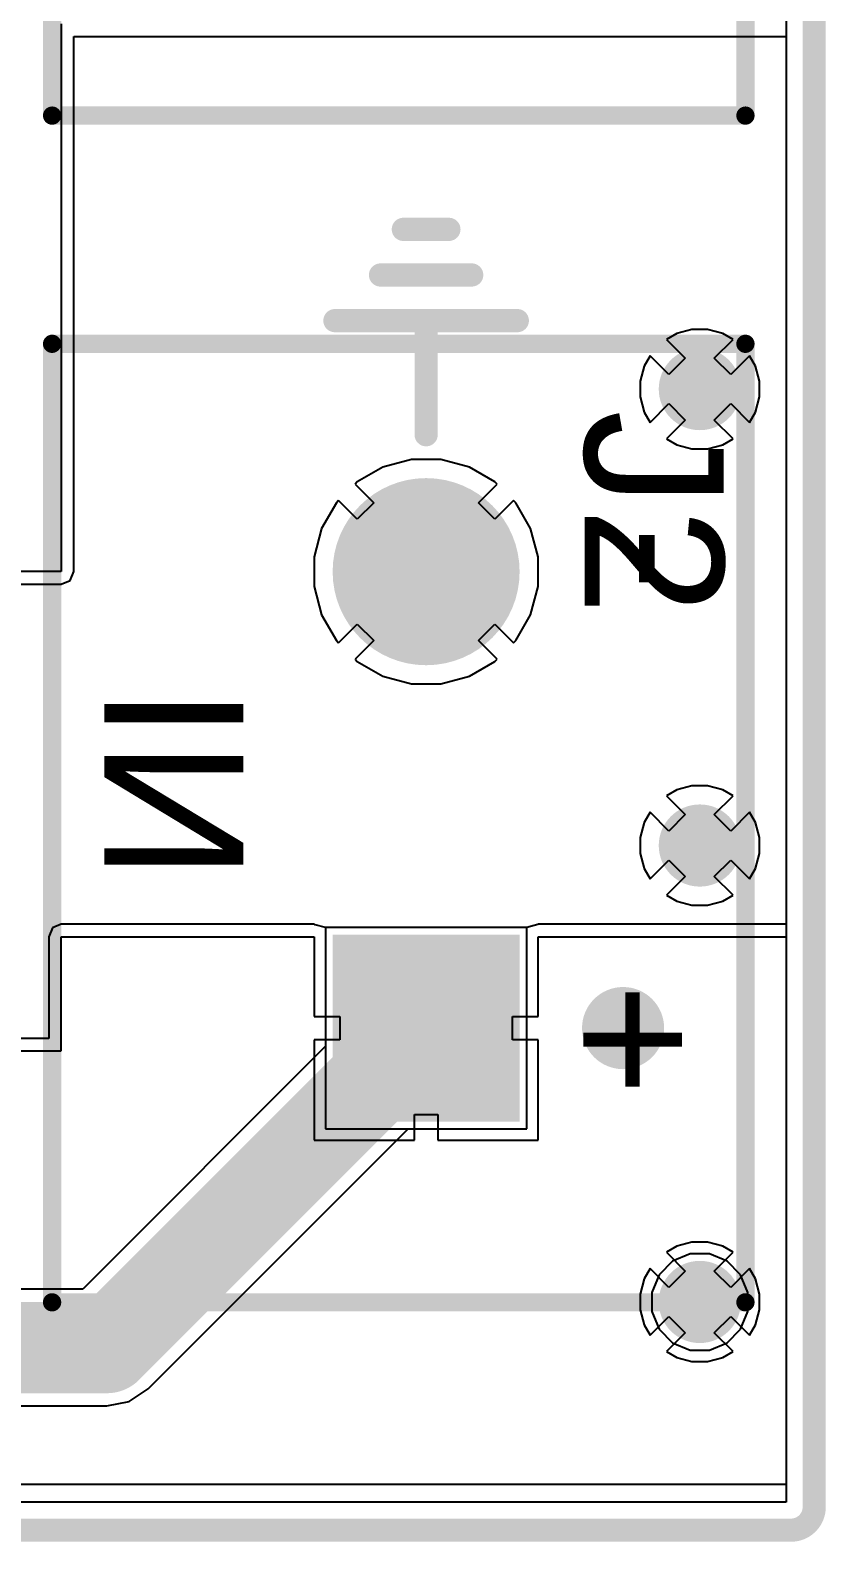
# Model space of a CAD drawing. Header units: inches. Extents: x 3 to 4.98, y 3.05 to 4.16.
# Drawn here: x 4.632 to 4.976, y 3.046 to 3.698 of the extents above; entities that cross this region are included whole.
import ezdxf

# ---------------------------------------------------------------- set-up
doc = ezdxf.new("R2010")
doc.units = ezdxf.units.IN
doc.header["$MEASUREMENT"] = 0
for name, color, linetype in [('Bottom Layer', 5, 'Continuous'), ('Bottom Overlay', 54, 'Continuous'), ('Bottom Solder', 6, 'Continuous'), ('Layer 1', 16, 'Continuous'), ('Layer 2', 76, 'Continuous'), ('Mechanical 1', 6, 'Continuous'), ('Multi-Layer', 9, 'Continuous'), ('Pad Holes', 156, 'Continuous'), ('Top Layer', 1, 'Continuous'), ('Top Overlay', 2, 'Continuous'), ('Top Solder', 216, 'Continuous'), ('Via Holes', 16, 'Continuous')]:
    doc.layers.add(name, color=color, linetype=linetype)
doc.styles.add('Arial', font='', dxfattribs={"height": 0.2})
doc.styles.get('Arial').set_extended_font_data('Arial')

# ---------------------------------------------------------------- blocks, each defined once
blk = doc.blocks.new('TB00250002BE_11')
at = {"layer": 'Bottom Layer'}
blk.add_hatch(color=5, dxfattribs=at).paths.add_polyline_path([(-0.03839, 0.03839), (0.03839, 0.03839), (0.03839, -0.03839), (-0.03839, -0.03839)])
h = blk.add_hatch(color=5, dxfattribs=at)
edge = h.paths.add_edge_path()
edge.add_arc((0.19685, 0), 0.03839, 0, 360)
at = {"layer": 'Bottom Solder'}
blk.add_hatch(color=6, dxfattribs=at).paths.add_polyline_path([(-0.04035, 0.04035), (0.04035, 0.04035), (0.04035, -0.04035), (-0.04035, -0.04035)])
h = blk.add_hatch(color=6, dxfattribs=at)
edge = h.paths.add_edge_path()
edge.add_arc((0.19685, 0), 0.04035, 0, 360)
at = {"layer": 'Layer 1'}
blk.add_hatch(color=16, dxfattribs=at).paths.add_polyline_path([(-0.03839, 0.03839), (0.03839, 0.03839), (0.03839, -0.03839), (-0.03839, -0.03839)])
h = blk.add_hatch(color=16, dxfattribs=at)
edge = h.paths.add_edge_path()
edge.add_arc((0.19685, 0), 0.03839, 0, 360)
at = {"layer": 'Layer 2'}
blk.add_hatch(color=76, dxfattribs=at).paths.add_polyline_path([(-0.03839, 0.03839), (0.03839, 0.03839), (0.03839, -0.03839), (-0.03839, -0.03839)])
h = blk.add_hatch(color=76, dxfattribs=at)
edge = h.paths.add_edge_path()
edge.add_arc((0.19685, 0), 0.03839, 0, 360)
at = {"layer": 'Multi-Layer'}
blk.add_hatch(color=9, dxfattribs=at).paths.add_polyline_path([(-0.03839, 0.03839), (0.03839, 0.03839), (0.03839, -0.03839), (-0.03839, -0.03839)])
h = blk.add_hatch(color=9, dxfattribs=at)
edge = h.paths.add_edge_path()
edge.add_arc((0.19685, 0), 0.03839, 0, 360)
at = {"layer": 'Pad Holes'}
h = blk.add_hatch(color=7, dxfattribs=at)
edge = h.paths.add_edge_path()
edge.add_arc((0, 0), 0.02559, 0, 360)
h = blk.add_hatch(color=7, dxfattribs=at)
edge = h.paths.add_edge_path()
edge.add_arc((0.19685, 0), 0.02559, 0, 360)
at = {"layer": 'Top Layer'}
blk.add_hatch(color=1, dxfattribs=at).paths.add_polyline_path([(-0.03839, 0.03839), (0.03839, 0.03839), (0.03839, -0.03839), (-0.03839, -0.03839)])
h = blk.add_hatch(color=1, dxfattribs=at)
edge = h.paths.add_edge_path()
edge.add_arc((0.19685, 0), 0.03839, 0, 360)
at = {"layer": 'Top Solder'}
blk.add_hatch(color=216, dxfattribs=at).paths.add_polyline_path([(-0.04035, 0.04035), (0.04035, 0.04035), (0.04035, -0.04035), (-0.04035, -0.04035)])
h = blk.add_hatch(color=216, dxfattribs=at)
edge = h.paths.add_edge_path()
edge.add_arc((0.19685, 0), 0.04035, 0, 360)
at = {"layer": 'Mechanical 1'}
for points in [[(-0.11827, 0.16142, 0.00787, 0.00787, 0), (-0.11827, -0.1378, 0.00787, 0.00787, 0)], [(-0.11827, 0.16142, 0.00787, 0.00787, 0), (0.29512, 0.16142, 0.00787, 0.00787, 0)], [(0.29512, 0.16142, 0.00787, 0.00787, 0), (0.29512, -0.1378, 0.00787, 0.00787, 0)], [(-0.11827, -0.1378, 0.00787, 0.00787, 0), (0.29512, -0.1378, 0.00787, 0.00787, 0)]]:
    blk.add_lwpolyline(points, format="xyseb", dxfattribs=at)
for points in [[(-0.12024, 0.16142, 0.00394, 0.00394, 1), (-0.1163, 0.16142, 0.00394, 0.00394, 1)], [(-0.12024, 0.16142, 0.00394, 0.00394, 1), (-0.1163, 0.16142, 0.00394, 0.00394, 1)], [(0.29315, 0.16142, 0.00394, 0.00394, 1), (0.29709, 0.16142, 0.00394, 0.00394, 1)], [(0.29315, 0.16142, 0.00394, 0.00394, 1), (0.29709, 0.16142, 0.00394, 0.00394, 1)], [(-0.12024, -0.1378, 0.00394, 0.00394, 1), (-0.1163, -0.1378, 0.00394, 0.00394, 1)], [(-0.12024, -0.1378, 0.00394, 0.00394, 1), (-0.1163, -0.1378, 0.00394, 0.00394, 1)], [(0.29315, -0.1378, 0.00394, 0.00394, 1), (0.29709, -0.1378, 0.00394, 0.00394, 1)], [(0.29315, -0.1378, 0.00394, 0.00394, 1), (0.29709, -0.1378, 0.00394, 0.00394, 1)]]:
    blk.add_lwpolyline(points, format="xyseb", close=True, dxfattribs=at)
at = {"layer": 'Top Overlay'}
for points in [[(-0.11827, 0.16142, 0.00394, 0.00394, 0), (-0.11827, -0.1378, 0.00394, 0.00394, 0)], [(-0.11827, 0.16142, 0.00394, 0.00394, 0), (0.29512, 0.16142, 0.00394, 0.00394, 0)], [(0.29512, 0.16142, 0.00394, 0.00394, 0), (0.29512, -0.1378, 0.00394, 0.00394, 0)], [(-0.11827, -0.1378, 0.00394, 0.00394, 0), (0.29512, -0.1378, 0.00394, 0.00394, 0)]]:
    blk.add_lwpolyline(points, format="xyseb", dxfattribs=at)
for points in [[(-0.11925, 0.16142, 0.00197, 0.00197, 1), (-0.11728, 0.16142, 0.00197, 0.00197, 1)], [(-0.11925, 0.16142, 0.00197, 0.00197, 1), (-0.11728, 0.16142, 0.00197, 0.00197, 1)], [(0.29413, 0.16142, 0.00197, 0.00197, 1), (0.2961, 0.16142, 0.00197, 0.00197, 1)], [(0.29413, 0.16142, 0.00197, 0.00197, 1), (0.2961, 0.16142, 0.00197, 0.00197, 1)], [(0.00787, -0.085, 0.01969, 0.01969, 1), (-0.00787, -0.085, 0.01969, 0.01969, 1)], [(-0.0128, -0.085, 0.00984, 0.00984, 1), (-0.00295, -0.085, 0.00984, 0.00984, 1)], [(0.00295, -0.085, 0.00984, 0.00984, 1), (0.0128, -0.085, 0.00984, 0.00984, 1)], [(-0.11925, -0.1378, 0.00197, 0.00197, 1), (-0.11728, -0.1378, 0.00197, 0.00197, 1)], [(-0.11925, -0.1378, 0.00197, 0.00197, 1), (-0.11728, -0.1378, 0.00197, 0.00197, 1)], [(0.29413, -0.1378, 0.00197, 0.00197, 1), (0.2961, -0.1378, 0.00197, 0.00197, 1)], [(0.29413, -0.1378, 0.00197, 0.00197, 1), (0.2961, -0.1378, 0.00197, 0.00197, 1)]]:
    blk.add_lwpolyline(points, format="xyseb", close=True, dxfattribs=at)
blk = doc.blocks.new('TB00250002BE_12')
at = {"layer": 'Bottom Layer'}
blk.add_hatch(color=5, dxfattribs=at).paths.add_polyline_path([(-0.03839, 0.03839), (0.03839, 0.03839), (0.03839, -0.03839), (-0.03839, -0.03839)])
h = blk.add_hatch(color=5, dxfattribs=at)
edge = h.paths.add_edge_path()
edge.add_arc((0.19685, 0), 0.03839, 0, 360)
at = {"layer": 'Bottom Solder'}
blk.add_hatch(color=6, dxfattribs=at).paths.add_polyline_path([(-0.04035, 0.04035), (0.04035, 0.04035), (0.04035, -0.04035), (-0.04035, -0.04035)])
h = blk.add_hatch(color=6, dxfattribs=at)
edge = h.paths.add_edge_path()
edge.add_arc((0.19685, 0), 0.04035, 0, 360)
at = {"layer": 'Layer 1'}
blk.add_hatch(color=16, dxfattribs=at).paths.add_polyline_path([(-0.03839, 0.03839), (0.03839, 0.03839), (0.03839, -0.03839), (-0.03839, -0.03839)])
h = blk.add_hatch(color=16, dxfattribs=at)
edge = h.paths.add_edge_path()
edge.add_arc((0.19685, 0), 0.03839, 0, 360)
at = {"layer": 'Layer 2'}
blk.add_hatch(color=76, dxfattribs=at).paths.add_polyline_path([(-0.03839, 0.03839), (0.03839, 0.03839), (0.03839, -0.03839), (-0.03839, -0.03839)])
h = blk.add_hatch(color=76, dxfattribs=at)
edge = h.paths.add_edge_path()
edge.add_arc((0.19685, 0), 0.03839, 0, 360)
at = {"layer": 'Multi-Layer'}
blk.add_hatch(color=9, dxfattribs=at).paths.add_polyline_path([(-0.03839, 0.03839), (0.03839, 0.03839), (0.03839, -0.03839), (-0.03839, -0.03839)])
h = blk.add_hatch(color=9, dxfattribs=at)
edge = h.paths.add_edge_path()
edge.add_arc((0.19685, 0), 0.03839, 0, 360)
at = {"layer": 'Pad Holes'}
h = blk.add_hatch(color=7, dxfattribs=at)
edge = h.paths.add_edge_path()
edge.add_arc((0, 0), 0.02559, 0, 360)
h = blk.add_hatch(color=7, dxfattribs=at)
edge = h.paths.add_edge_path()
edge.add_arc((0.19685, 0), 0.02559, 0, 360)
at = {"layer": 'Top Layer'}
blk.add_hatch(color=1, dxfattribs=at).paths.add_polyline_path([(-0.03839, 0.03839), (0.03839, 0.03839), (0.03839, -0.03839), (-0.03839, -0.03839)])
h = blk.add_hatch(color=1, dxfattribs=at)
edge = h.paths.add_edge_path()
edge.add_arc((0.19685, 0), 0.03839, 0, 360)
at = {"layer": 'Top Solder'}
blk.add_hatch(color=216, dxfattribs=at).paths.add_polyline_path([(-0.04035, 0.04035), (0.04035, 0.04035), (0.04035, -0.04035), (-0.04035, -0.04035)])
h = blk.add_hatch(color=216, dxfattribs=at)
edge = h.paths.add_edge_path()
edge.add_arc((0.19685, 0), 0.04035, 0, 360)
at = {"layer": 'Mechanical 1'}
for points in [[(-0.11827, 0.16142, 0.00787, 0.00787, 0), (-0.11827, -0.1378, 0.00787, 0.00787, 0)], [(-0.11827, 0.16142, 0.00787, 0.00787, 0), (0.29512, 0.16142, 0.00787, 0.00787, 0)], [(0.29512, 0.16142, 0.00787, 0.00787, 0), (0.29512, -0.1378, 0.00787, 0.00787, 0)], [(-0.11827, -0.1378, 0.00787, 0.00787, 0), (0.29512, -0.1378, 0.00787, 0.00787, 0)]]:
    blk.add_lwpolyline(points, format="xyseb", dxfattribs=at)
for points in [[(-0.12024, 0.16142, 0.00394, 0.00394, 1), (-0.1163, 0.16142, 0.00394, 0.00394, 1)], [(-0.12024, 0.16142, 0.00394, 0.00394, 1), (-0.1163, 0.16142, 0.00394, 0.00394, 1)], [(0.29315, 0.16142, 0.00394, 0.00394, 1), (0.29709, 0.16142, 0.00394, 0.00394, 1)], [(0.29315, 0.16142, 0.00394, 0.00394, 1), (0.29709, 0.16142, 0.00394, 0.00394, 1)], [(-0.12024, -0.1378, 0.00394, 0.00394, 1), (-0.1163, -0.1378, 0.00394, 0.00394, 1)], [(-0.12024, -0.1378, 0.00394, 0.00394, 1), (-0.1163, -0.1378, 0.00394, 0.00394, 1)], [(0.29315, -0.1378, 0.00394, 0.00394, 1), (0.29709, -0.1378, 0.00394, 0.00394, 1)], [(0.29315, -0.1378, 0.00394, 0.00394, 1), (0.29709, -0.1378, 0.00394, 0.00394, 1)]]:
    blk.add_lwpolyline(points, format="xyseb", close=True, dxfattribs=at)
at = {"layer": 'Top Overlay'}
for points in [[(-0.11827, 0.16142, 0.00394, 0.00394, 0), (-0.11827, -0.1378, 0.00394, 0.00394, 0)], [(-0.11827, 0.16142, 0.00394, 0.00394, 0), (0.29512, 0.16142, 0.00394, 0.00394, 0)], [(0.29512, 0.16142, 0.00394, 0.00394, 0), (0.29512, -0.1378, 0.00394, 0.00394, 0)], [(-0.11827, -0.1378, 0.00394, 0.00394, 0), (0.29512, -0.1378, 0.00394, 0.00394, 0)]]:
    blk.add_lwpolyline(points, format="xyseb", dxfattribs=at)
for points in [[(-0.11925, 0.16142, 0.00197, 0.00197, 1), (-0.11728, 0.16142, 0.00197, 0.00197, 1)], [(-0.11925, 0.16142, 0.00197, 0.00197, 1), (-0.11728, 0.16142, 0.00197, 0.00197, 1)], [(0.29413, 0.16142, 0.00197, 0.00197, 1), (0.2961, 0.16142, 0.00197, 0.00197, 1)], [(0.29413, 0.16142, 0.00197, 0.00197, 1), (0.2961, 0.16142, 0.00197, 0.00197, 1)], [(0.00787, -0.085, 0.01969, 0.01969, 1), (-0.00787, -0.085, 0.01969, 0.01969, 1)], [(-0.0128, -0.085, 0.00984, 0.00984, 1), (-0.00295, -0.085, 0.00984, 0.00984, 1)], [(0.00295, -0.085, 0.00984, 0.00984, 1), (0.0128, -0.085, 0.00984, 0.00984, 1)], [(-0.11925, -0.1378, 0.00197, 0.00197, 1), (-0.11728, -0.1378, 0.00197, 0.00197, 1)], [(-0.11925, -0.1378, 0.00197, 0.00197, 1), (-0.11728, -0.1378, 0.00197, 0.00197, 1)], [(0.29413, -0.1378, 0.00197, 0.00197, 1), (0.2961, -0.1378, 0.00197, 0.00197, 1)], [(0.29413, -0.1378, 0.00197, 0.00197, 1), (0.2961, -0.1378, 0.00197, 0.00197, 1)]]:
    blk.add_lwpolyline(points, format="xyseb", close=True, dxfattribs=at)

msp = doc.modelspace()

# ---------------------------------------------------------------- hatches: boundary and pattern name
at = {"layer": 'Bottom Layer'}
h = msp.add_hatch(color=5, dxfattribs=at)
edge = h.paths.add_edge_path()
edge.add_arc((4.92126, 3.54331), 0.01575, 0, 360)
h = msp.add_hatch(color=5, dxfattribs=at)
edge = h.paths.add_edge_path()
edge.add_arc((4.92126, 3.34646), 0.01575, 0, 360)
h = msp.add_hatch(color=5, dxfattribs=at)
edge = h.paths.add_edge_path()
edge.add_arc((4.92126, 3.14961), 0.01575, 0, 360)
at = {"layer": 'Bottom Solder'}
h = msp.add_hatch(color=6, dxfattribs=at)
edge = h.paths.add_edge_path()
edge.add_arc((4.92126, 3.54331), 0.01772, 0, 360)
h = msp.add_hatch(color=6, dxfattribs=at)
edge = h.paths.add_edge_path()
edge.add_arc((4.92126, 3.34646), 0.01772, 0, 360)
h = msp.add_hatch(color=6, dxfattribs=at)
edge = h.paths.add_edge_path()
edge.add_arc((4.92126, 3.14961), 0.01772, 0, 360)
at = {"layer": 'Layer 1'}
h = msp.add_hatch(color=16, dxfattribs=at)
edge = h.paths.add_edge_path()
edge.add_arc((4.92126, 3.54331), 0.01575, 0, 360)
h = msp.add_hatch(color=16, dxfattribs=at)
edge = h.paths.add_edge_path()
edge.add_arc((4.92126, 3.34646), 0.01575, 0, 360)
h = msp.add_hatch(color=16, dxfattribs=at)
edge = h.paths.add_edge_path()
edge.add_arc((4.92126, 3.14961), 0.01575, 0, 360)
at = {"layer": 'Layer 2'}
h = msp.add_hatch(color=76, dxfattribs=at)
edge = h.paths.add_edge_path()
edge.add_arc((4.92126, 3.54331), 0.01575, 0, 360)
h = msp.add_hatch(color=76, dxfattribs=at)
edge = h.paths.add_edge_path()
edge.add_arc((4.92126, 3.34646), 0.01575, 0, 360)
h = msp.add_hatch(color=76, dxfattribs=at)
edge = h.paths.add_edge_path()
edge.add_arc((4.92126, 3.14961), 0.01575, 0, 360)
at = {"layer": 'Top Layer'}
h = msp.add_hatch(color=1, dxfattribs=at)
edge = h.paths.add_edge_path()
edge.add_arc((4.92126, 3.54331), 0.01575, 0, 360)
h = msp.add_hatch(color=1, dxfattribs=at)
edge = h.paths.add_edge_path()
edge.add_arc((4.92126, 3.34646), 0.01575, 0, 360)
h = msp.add_hatch(color=1, dxfattribs=at)
edge = h.paths.add_edge_path()
edge.add_arc((4.92126, 3.14961), 0.01575, 0, 360)
at = {"layer": 'Top Solder'}
h = msp.add_hatch(color=216, dxfattribs=at)
edge = h.paths.add_edge_path()
edge.add_arc((4.92126, 3.54331), 0.01772, 0, 360)
h = msp.add_hatch(color=216, dxfattribs=at)
edge = h.paths.add_edge_path()
edge.add_arc((4.92126, 3.34646), 0.01772, 0, 360)
h = msp.add_hatch(color=216, dxfattribs=at)
edge = h.paths.add_edge_path()
edge.add_arc((4.92126, 3.14961), 0.01772, 0, 360)
at = {"layer": 'Via Holes'}
h = msp.add_hatch(color=7, dxfattribs=at)
edge = h.paths.add_edge_path()
edge.add_arc((4.92126, 3.54331), 0.00787, 0, 360)
h = msp.add_hatch(color=7, dxfattribs=at)
edge = h.paths.add_edge_path()
edge.add_arc((4.92126, 3.34646), 0.00787, 0, 360)
h = msp.add_hatch(color=7, dxfattribs=at)
edge = h.paths.add_edge_path()
edge.add_arc((4.92126, 3.14961), 0.00787, 0, 360)

# ---------------------------------------------------------------- linework, layer by layer
at = {"layer": 'Bottom Layer'}
for p, q in [((4.64567, 3.70079), (4.64567, 3.46457)), ((4.65108, 3.46457), (4.65108, 3.69538)), ((4.65108, 3.69538), (4.95859, 3.69538)), ((4.95859, 3.69538), (4.95859, 3.3125)), ((4.91132, 3.5673), (4.90689, 3.56474)), ((4.91787, 3.56906), (4.91132, 3.5673)), ((4.92465, 3.56906), (4.91787, 3.56906)), ((4.9312, 3.5673), (4.92465, 3.56906)), ((4.93563, 3.56474), (4.9312, 3.5673)), ((4.90689, 3.56474), (4.915, 3.55664)), ((4.92752, 3.55664), (4.93563, 3.56474)), ((4.89727, 3.55325), (4.89551, 3.5467)), ((4.89982, 3.55767), (4.89727, 3.55325)), ((4.90792, 3.54957), (4.89982, 3.55767)), ((4.915, 3.55664), (4.90792, 3.54957)), ((4.9346, 3.54957), (4.92752, 3.55664)), ((4.9427, 3.55767), (4.9346, 3.54957)), ((4.94525, 3.55325), (4.9427, 3.55767)), ((4.94701, 3.5467), (4.94525, 3.55325)), ((4.89551, 3.5467), (4.89551, 3.53992)), ((4.94701, 3.53992), (4.94701, 3.5467)), ((4.89551, 3.53992), (4.89727, 3.53337)), ((4.94525, 3.53337), (4.94701, 3.53992)), ((4.89727, 3.53337), (4.89982, 3.52894)), ((4.89982, 3.52894), (4.90792, 3.53704)), ((4.90792, 3.53704), (4.915, 3.52997)), ((4.92752, 3.52997), (4.9346, 3.53704)), ((4.9346, 3.53704), (4.9427, 3.52894)), ((4.9427, 3.52894), (4.94525, 3.53337)), ((4.915, 3.52997), (4.90689, 3.52187)), ((4.93563, 3.52187), (4.92752, 3.52997)), ((4.90689, 3.52187), (4.91132, 3.51931)), ((4.9312, 3.51931), (4.93563, 3.52187)), ((4.91132, 3.51931), (4.91787, 3.51756)), ((4.91787, 3.51756), (4.92465, 3.51756)), ((4.92465, 3.51756), (4.9312, 3.51931)), ((4.78447, 3.50966), (4.77344, 3.50329)), ((4.79678, 3.51295), (4.78447, 3.50966)), ((4.80952, 3.51295), (4.79678, 3.51295)), ((4.82183, 3.50966), (4.80952, 3.51295)), ((4.83286, 3.50329), (4.82183, 3.50966)), ((4.77344, 3.50329), (4.77247, 3.50232)), ((4.77247, 3.50232), (4.78053, 3.49425)), ((4.82577, 3.49425), (4.83383, 3.50232)), ((4.83383, 3.50232), (4.83286, 3.50329)), ((4.76443, 3.49428), (4.75806, 3.48324)), ((4.7654, 3.49525), (4.76443, 3.49428)), ((4.77346, 3.48718), (4.7654, 3.49525)), ((4.78053, 3.49425), (4.77346, 3.48718)), ((4.83284, 3.48718), (4.82577, 3.49425)), ((4.8409, 3.49525), (4.83284, 3.48718)), ((4.84187, 3.49428), (4.8409, 3.49525)), ((4.84824, 3.48324), (4.84187, 3.49428)), ((4.75806, 3.48324), (4.75476, 3.47094)), ((4.85154, 3.47094), (4.84824, 3.48324)), ((4.75476, 3.47094), (4.75476, 3.4582)), ((4.85154, 3.4582), (4.85154, 3.47094)), ((4.64567, 3.46457), (4.62602, 3.46457)), ((4.6495, 3.46074), (4.65108, 3.46457)), ((4.62602, 3.45915), (4.64567, 3.45915)), ((4.64567, 3.45915), (4.6495, 3.46074)), ((4.75476, 3.4582), (4.75806, 3.44589)), ((4.84824, 3.44589), (4.85154, 3.4582)), ((4.75806, 3.44589), (4.76443, 3.43486)), ((4.84187, 3.43486), (4.84824, 3.44589)), ((4.7654, 3.43389), (4.77346, 3.44195)), ((4.77346, 3.44195), (4.78053, 3.43488)), ((4.82577, 3.43488), (4.83284, 3.44195)), ((4.83284, 3.44195), (4.8409, 3.43389)), ((4.76443, 3.43486), (4.7654, 3.43389)), ((4.78053, 3.43488), (4.77247, 3.42682)), ((4.83383, 3.42682), (4.82577, 3.43488)), ((4.8409, 3.43389), (4.84187, 3.43486)), ((4.77247, 3.42682), (4.77344, 3.42585)), ((4.77344, 3.42585), (4.78447, 3.41948)), ((4.82183, 3.41948), (4.83286, 3.42585)), ((4.83286, 3.42585), (4.83383, 3.42682)), ((4.78447, 3.41948), (4.79678, 3.41618)), ((4.79678, 3.41618), (4.80952, 3.41618)), ((4.80952, 3.41618), (4.82183, 3.41948)), ((4.91132, 3.37045), (4.90689, 3.36789)), ((4.91787, 3.3722), (4.91132, 3.37045)), ((4.92465, 3.3722), (4.91787, 3.3722)), ((4.9312, 3.37045), (4.92465, 3.3722)), ((4.93563, 3.36789), (4.9312, 3.37045)), ((4.90689, 3.36789), (4.915, 3.35979)), ((4.92752, 3.35979), (4.93563, 3.36789)), ((4.89982, 3.36082), (4.89727, 3.3564)), ((4.90792, 3.35272), (4.89982, 3.36082)), ((4.915, 3.35979), (4.90792, 3.35272)), ((4.9346, 3.35272), (4.92752, 3.35979)), ((4.9427, 3.36082), (4.9346, 3.35272)), ((4.94525, 3.3564), (4.9427, 3.36082)), ((4.89727, 3.3564), (4.89551, 3.34985)), ((4.94701, 3.34985), (4.94525, 3.3564)), ((4.89551, 3.34985), (4.89551, 3.34307)), ((4.94701, 3.34307), (4.94701, 3.34985)), ((4.89551, 3.34307), (4.89727, 3.33652)), ((4.89982, 3.33209), (4.90792, 3.34019)), ((4.90792, 3.34019), (4.915, 3.33312)), ((4.92752, 3.33312), (4.9346, 3.34019)), ((4.9346, 3.34019), (4.9427, 3.33209)), ((4.94525, 3.33652), (4.94701, 3.34307)), ((4.89727, 3.33652), (4.89982, 3.33209)), ((4.915, 3.33312), (4.90689, 3.32502)), ((4.93563, 3.32502), (4.92752, 3.33312)), ((4.9427, 3.33209), (4.94525, 3.33652)), ((4.90689, 3.32502), (4.91132, 3.32246)), ((4.9312, 3.32246), (4.93563, 3.32502)), ((4.91132, 3.32246), (4.91787, 3.32071)), ((4.91787, 3.32071), (4.92465, 3.32071)), ((4.92465, 3.32071), (4.9312, 3.32246)), ((4.64567, 3.3125), (4.64184, 3.31091)), ((4.75476, 3.3125), (4.64567, 3.3125)), ((4.75526, 3.31229), (4.75476, 3.3125)), ((4.75976, 3.3111), (4.75526, 3.31229)), ((4.85131, 3.3124), (4.84654, 3.3111)), ((4.85154, 3.3125), (4.85131, 3.3124)), ((4.95859, 3.3125), (4.85154, 3.3125)), ((4.64184, 3.31091), (4.64026, 3.30709)), ((4.64026, 3.30709), (4.64026, 3.26329)), ((4.64567, 3.25787), (4.64567, 3.30709)), ((4.64567, 3.30709), (4.75476, 3.30709)), ((4.75476, 3.30709), (4.75476, 3.27272)), ((4.84654, 3.3111), (4.75976, 3.3111)), ((4.75976, 3.3111), (4.75976, 3.3111)), ((4.84654, 3.3111), (4.84654, 3.3111)), ((4.84654, 3.3111), (4.84654, 3.3111)), ((4.85154, 3.27272), (4.85154, 3.30709)), ((4.85154, 3.30709), (4.95859, 3.30709)), ((4.95859, 3.30709), (4.95859, 3.07087)), ((4.75476, 3.27272), (4.76584, 3.27272)), ((4.76584, 3.27272), (4.76584, 3.26272)), ((4.84046, 3.26272), (4.84046, 3.27272)), ((4.84046, 3.27272), (4.85154, 3.27272)), ((4.64026, 3.26329), (3.96439, 3.26329)), ((4.76584, 3.26272), (4.75476, 3.26272)), ((4.75476, 3.26272), (4.75476, 3.21933)), ((4.85154, 3.26272), (4.84046, 3.26272)), ((4.85154, 3.21933), (4.85154, 3.26272)), ((3.94504, 3.25787), (4.64567, 3.25787)), ((4.79815, 3.21933), (4.79815, 3.23041)), ((4.79815, 3.23041), (4.80815, 3.23041)), ((4.80815, 3.23041), (4.80815, 3.21933)), ((4.75476, 3.21933), (4.79815, 3.21933)), ((4.80815, 3.21933), (4.85154, 3.21933)), ((4.91713, 3.17035), (4.90951, 3.1672)), ((4.92539, 3.17035), (4.91713, 3.17035)), ((4.93301, 3.1672), (4.92539, 3.17035)), ((4.90951, 3.1672), (4.90367, 3.16136)), ((4.93885, 3.16136), (4.93301, 3.1672)), ((4.90367, 3.16136), (4.90051, 3.15373)), ((4.94201, 3.15373), (4.93885, 3.16136)), ((4.90051, 3.15373), (4.90051, 3.14548)), ((4.94201, 3.14548), (4.94201, 3.15373)), ((4.90051, 3.14548), (4.90367, 3.13785)), ((4.93885, 3.13785), (4.94201, 3.14548)), ((4.90367, 3.13785), (4.90951, 3.13202)), ((4.93301, 3.13202), (4.93885, 3.13785)), ((4.90951, 3.13202), (4.91713, 3.12886)), ((4.92539, 3.12886), (4.93301, 3.13202)), ((4.91713, 3.12886), (4.92539, 3.12886)), ((4.95859, 3.07087), (3.26772, 3.07087))]:
    msp.add_line(p, q, dxfattribs=at)
at = {"layer": 'Bottom Overlay'}
for points in [[(4.79331, 3.6122, 0.01, 0.01, 0), (4.81299, 3.6122, 0.01, 0.01, 0)], [(4.78346, 3.59252, 0.01, 0.01, 0), (4.82283, 3.59252, 0.01, 0.01, 0)], [(4.76378, 3.57283, 0.01, 0.01, 0), (4.84252, 3.57283, 0.01, 0.01, 0)], [(4.80315, 3.52362, 0.01, 0.01, 0), (4.80315, 3.57283, 0.01, 0.01, 0)]]:
    msp.add_lwpolyline(points, format="xyseb", dxfattribs=at)
for points in [[(4.79081, 3.6122, 0.005, 0.005, 1), (4.79581, 3.6122, 0.005, 0.005, 1)], [(4.81049, 3.6122, 0.005, 0.005, 1), (4.81549, 3.6122, 0.005, 0.005, 1)], [(4.78096, 3.59252, 0.005, 0.005, 1), (4.78596, 3.59252, 0.005, 0.005, 1)], [(4.82033, 3.59252, 0.005, 0.005, 1), (4.82533, 3.59252, 0.005, 0.005, 1)], [(4.76128, 3.57283, 0.005, 0.005, 1), (4.76628, 3.57283, 0.005, 0.005, 1)], [(4.80065, 3.57283, 0.005, 0.005, 1), (4.80565, 3.57283, 0.005, 0.005, 1)], [(4.84002, 3.57283, 0.005, 0.005, 1), (4.84502, 3.57283, 0.005, 0.005, 1)], [(4.80065, 3.52362, 0.005, 0.005, 1), (4.80565, 3.52362, 0.005, 0.005, 1)]]:
    msp.add_lwpolyline(points, format="xyseb", close=True, dxfattribs=at)
at = {"layer": 'Layer 1'}
for p, q in [((4.95859, 4.1415), (4.95859, 3.06322)), ((4.91132, 3.5673), (4.90689, 3.56474)), ((4.91787, 3.56906), (4.91132, 3.5673)), ((4.92465, 3.56906), (4.91787, 3.56906)), ((4.9312, 3.5673), (4.92465, 3.56906)), ((4.93563, 3.56474), (4.9312, 3.5673)), ((4.90689, 3.56474), (4.915, 3.55664)), ((4.92752, 3.55664), (4.93563, 3.56474)), ((4.89727, 3.55325), (4.89551, 3.5467)), ((4.89982, 3.55767), (4.89727, 3.55325)), ((4.90792, 3.54957), (4.89982, 3.55767)), ((4.915, 3.55664), (4.90792, 3.54957)), ((4.9346, 3.54957), (4.92752, 3.55664)), ((4.9427, 3.55767), (4.9346, 3.54957)), ((4.94525, 3.55325), (4.9427, 3.55767)), ((4.94701, 3.5467), (4.94525, 3.55325)), ((4.89551, 3.5467), (4.89551, 3.53992)), ((4.94701, 3.53992), (4.94701, 3.5467)), ((4.89551, 3.53992), (4.89727, 3.53337)), ((4.94525, 3.53337), (4.94701, 3.53992)), ((4.89727, 3.53337), (4.89982, 3.52894)), ((4.89982, 3.52894), (4.90792, 3.53704)), ((4.90792, 3.53704), (4.915, 3.52997)), ((4.92752, 3.52997), (4.9346, 3.53704)), ((4.9346, 3.53704), (4.9427, 3.52894)), ((4.9427, 3.52894), (4.94525, 3.53337)), ((4.915, 3.52997), (4.90689, 3.52187)), ((4.93563, 3.52187), (4.92752, 3.52997)), ((4.90689, 3.52187), (4.91132, 3.51931)), ((4.9312, 3.51931), (4.93563, 3.52187)), ((4.91132, 3.51931), (4.91787, 3.51756)), ((4.91787, 3.51756), (4.92465, 3.51756)), ((4.92465, 3.51756), (4.9312, 3.51931)), ((4.78447, 3.50966), (4.77344, 3.50329)), ((4.79678, 3.51295), (4.78447, 3.50966)), ((4.80952, 3.51295), (4.79678, 3.51295)), ((4.82183, 3.50966), (4.80952, 3.51295)), ((4.83286, 3.50329), (4.82183, 3.50966)), ((4.77344, 3.50329), (4.77247, 3.50232)), ((4.77247, 3.50232), (4.78053, 3.49425)), ((4.82577, 3.49425), (4.83383, 3.50232)), ((4.83383, 3.50232), (4.83286, 3.50329)), ((4.76443, 3.49428), (4.75806, 3.48324)), ((4.7654, 3.49525), (4.76443, 3.49428)), ((4.77346, 3.48718), (4.7654, 3.49525)), ((4.78053, 3.49425), (4.77346, 3.48718)), ((4.83284, 3.48718), (4.82577, 3.49425)), ((4.8409, 3.49525), (4.83284, 3.48718)), ((4.84187, 3.49428), (4.8409, 3.49525)), ((4.84824, 3.48324), (4.84187, 3.49428)), ((4.75806, 3.48324), (4.75476, 3.47094)), ((4.85154, 3.47094), (4.84824, 3.48324)), ((4.75476, 3.47094), (4.75476, 3.4582)), ((4.85154, 3.4582), (4.85154, 3.47094)), ((4.75476, 3.4582), (4.75806, 3.44589)), ((4.84824, 3.44589), (4.85154, 3.4582)), ((4.75806, 3.44589), (4.76443, 3.43486)), ((4.84187, 3.43486), (4.84824, 3.44589)), ((4.7654, 3.43389), (4.77346, 3.44195)), ((4.77346, 3.44195), (4.78053, 3.43488)), ((4.82577, 3.43488), (4.83284, 3.44195)), ((4.83284, 3.44195), (4.8409, 3.43389)), ((4.76443, 3.43486), (4.7654, 3.43389)), ((4.78053, 3.43488), (4.77247, 3.42682)), ((4.83383, 3.42682), (4.82577, 3.43488)), ((4.8409, 3.43389), (4.84187, 3.43486)), ((4.77247, 3.42682), (4.77344, 3.42585)), ((4.77344, 3.42585), (4.78447, 3.41948)), ((4.82183, 3.41948), (4.83286, 3.42585)), ((4.83286, 3.42585), (4.83383, 3.42682)), ((4.78447, 3.41948), (4.79678, 3.41618)), ((4.79678, 3.41618), (4.80952, 3.41618)), ((4.80952, 3.41618), (4.82183, 3.41948)), ((4.91132, 3.37045), (4.90689, 3.36789)), ((4.91787, 3.3722), (4.91132, 3.37045)), ((4.92465, 3.3722), (4.91787, 3.3722)), ((4.9312, 3.37045), (4.92465, 3.3722)), ((4.93563, 3.36789), (4.9312, 3.37045)), ((4.90689, 3.36789), (4.915, 3.35979)), ((4.92752, 3.35979), (4.93563, 3.36789)), ((4.89982, 3.36082), (4.89727, 3.3564)), ((4.90792, 3.35272), (4.89982, 3.36082)), ((4.915, 3.35979), (4.90792, 3.35272)), ((4.9346, 3.35272), (4.92752, 3.35979)), ((4.9427, 3.36082), (4.9346, 3.35272)), ((4.94525, 3.3564), (4.9427, 3.36082)), ((4.89727, 3.3564), (4.89551, 3.34985)), ((4.94701, 3.34985), (4.94525, 3.3564)), ((4.89551, 3.34985), (4.89551, 3.34307)), ((4.94701, 3.34307), (4.94701, 3.34985)), ((4.89551, 3.34307), (4.89727, 3.33652)), ((4.89982, 3.33209), (4.90792, 3.34019)), ((4.90792, 3.34019), (4.915, 3.33312)), ((4.92752, 3.33312), (4.9346, 3.34019)), ((4.9346, 3.34019), (4.9427, 3.33209)), ((4.94525, 3.33652), (4.94701, 3.34307)), ((4.89727, 3.33652), (4.89982, 3.33209)), ((4.915, 3.33312), (4.90689, 3.32502)), ((4.93563, 3.32502), (4.92752, 3.33312)), ((4.9427, 3.33209), (4.94525, 3.33652)), ((4.90689, 3.32502), (4.91132, 3.32246)), ((4.9312, 3.32246), (4.93563, 3.32502)), ((4.91132, 3.32246), (4.91787, 3.32071)), ((4.91787, 3.32071), (4.92465, 3.32071)), ((4.92465, 3.32071), (4.9312, 3.32246)), ((4.84654, 3.3111), (4.75976, 3.3111)), ((4.75976, 3.3111), (4.75976, 3.22433)), ((4.84654, 3.22433), (4.84654, 3.3111)), ((4.75976, 3.22433), (4.84654, 3.22433)), ((4.91787, 3.17535), (4.91132, 3.1736)), ((4.92465, 3.17535), (4.91787, 3.17535)), ((4.9312, 3.1736), (4.92465, 3.17535)), ((4.91132, 3.1736), (4.90689, 3.17104)), ((4.90689, 3.17104), (4.915, 3.16294)), ((4.92752, 3.16294), (4.93563, 3.17104)), ((4.93563, 3.17104), (4.9312, 3.1736)), ((4.89982, 3.16397), (4.89727, 3.15954)), ((4.90792, 3.15587), (4.89982, 3.16397)), ((4.915, 3.16294), (4.90792, 3.15587)), ((4.9346, 3.15587), (4.92752, 3.16294)), ((4.9427, 3.16397), (4.9346, 3.15587)), ((4.94525, 3.15954), (4.9427, 3.16397)), ((4.89727, 3.15954), (4.89551, 3.153)), ((4.94701, 3.153), (4.94525, 3.15954)), ((4.89551, 3.153), (4.89551, 3.14622)), ((4.94701, 3.14622), (4.94701, 3.153)), ((4.89551, 3.14622), (4.89727, 3.13967)), ((4.89982, 3.13524), (4.90792, 3.14334)), ((4.90792, 3.14334), (4.915, 3.13627)), ((4.92752, 3.13627), (4.9346, 3.14334)), ((4.9346, 3.14334), (4.9427, 3.13524)), ((4.94525, 3.13967), (4.94701, 3.14622)), ((4.89727, 3.13967), (4.89982, 3.13524)), ((4.915, 3.13627), (4.90689, 3.12817)), ((4.93563, 3.12817), (4.92752, 3.13627)), ((4.9427, 3.13524), (4.94525, 3.13967)), ((4.90689, 3.12817), (4.91132, 3.12561)), ((4.91132, 3.12561), (4.91787, 3.12386)), ((4.91787, 3.12386), (4.92465, 3.12386)), ((4.92465, 3.12386), (4.9312, 3.12561)), ((4.9312, 3.12561), (4.93563, 3.12817)), ((4.95859, 3.06322), (3.01417, 3.06322))]:
    msp.add_line(p, q, dxfattribs=at)
at = {"layer": 'Layer 2'}
for p, q in [((4.95859, 4.1415), (4.95859, 3.06322)), ((4.91132, 3.5673), (4.90689, 3.56474)), ((4.91787, 3.56906), (4.91132, 3.5673)), ((4.92465, 3.56906), (4.91787, 3.56906)), ((4.9312, 3.5673), (4.92465, 3.56906)), ((4.93563, 3.56474), (4.9312, 3.5673)), ((4.90689, 3.56474), (4.915, 3.55664)), ((4.92752, 3.55664), (4.93563, 3.56474)), ((4.89727, 3.55325), (4.89551, 3.5467)), ((4.89982, 3.55767), (4.89727, 3.55325)), ((4.90792, 3.54957), (4.89982, 3.55767)), ((4.915, 3.55664), (4.90792, 3.54957)), ((4.9346, 3.54957), (4.92752, 3.55664)), ((4.9427, 3.55767), (4.9346, 3.54957)), ((4.94525, 3.55325), (4.9427, 3.55767)), ((4.94701, 3.5467), (4.94525, 3.55325)), ((4.89551, 3.5467), (4.89551, 3.53992)), ((4.94701, 3.53992), (4.94701, 3.5467)), ((4.89551, 3.53992), (4.89727, 3.53337)), ((4.94525, 3.53337), (4.94701, 3.53992)), ((4.89727, 3.53337), (4.89982, 3.52894)), ((4.89982, 3.52894), (4.90792, 3.53704)), ((4.90792, 3.53704), (4.915, 3.52997)), ((4.92752, 3.52997), (4.9346, 3.53704)), ((4.9346, 3.53704), (4.9427, 3.52894)), ((4.9427, 3.52894), (4.94525, 3.53337)), ((4.915, 3.52997), (4.90689, 3.52187)), ((4.93563, 3.52187), (4.92752, 3.52997)), ((4.90689, 3.52187), (4.91132, 3.51931)), ((4.9312, 3.51931), (4.93563, 3.52187)), ((4.91132, 3.51931), (4.91787, 3.51756)), ((4.91787, 3.51756), (4.92465, 3.51756)), ((4.92465, 3.51756), (4.9312, 3.51931)), ((4.78447, 3.50966), (4.77344, 3.50329)), ((4.79678, 3.51295), (4.78447, 3.50966)), ((4.80952, 3.51295), (4.79678, 3.51295)), ((4.82183, 3.50966), (4.80952, 3.51295)), ((4.83286, 3.50329), (4.82183, 3.50966)), ((4.77344, 3.50329), (4.77247, 3.50232)), ((4.77247, 3.50232), (4.78053, 3.49425)), ((4.82577, 3.49425), (4.83383, 3.50232)), ((4.83383, 3.50232), (4.83286, 3.50329)), ((4.76443, 3.49428), (4.75806, 3.48324)), ((4.7654, 3.49525), (4.76443, 3.49428)), ((4.77346, 3.48718), (4.7654, 3.49525)), ((4.78053, 3.49425), (4.77346, 3.48718)), ((4.83284, 3.48718), (4.82577, 3.49425)), ((4.8409, 3.49525), (4.83284, 3.48718)), ((4.84187, 3.49428), (4.8409, 3.49525)), ((4.84824, 3.48324), (4.84187, 3.49428)), ((4.75806, 3.48324), (4.75476, 3.47094)), ((4.85154, 3.47094), (4.84824, 3.48324)), ((4.75476, 3.47094), (4.75476, 3.4582)), ((4.85154, 3.4582), (4.85154, 3.47094)), ((4.75476, 3.4582), (4.75806, 3.44589)), ((4.84824, 3.44589), (4.85154, 3.4582)), ((4.75806, 3.44589), (4.76443, 3.43486)), ((4.84187, 3.43486), (4.84824, 3.44589)), ((4.7654, 3.43389), (4.77346, 3.44195)), ((4.77346, 3.44195), (4.78053, 3.43488)), ((4.82577, 3.43488), (4.83284, 3.44195)), ((4.83284, 3.44195), (4.8409, 3.43389)), ((4.76443, 3.43486), (4.7654, 3.43389)), ((4.78053, 3.43488), (4.77247, 3.42682)), ((4.83383, 3.42682), (4.82577, 3.43488)), ((4.8409, 3.43389), (4.84187, 3.43486)), ((4.77247, 3.42682), (4.77344, 3.42585)), ((4.77344, 3.42585), (4.78447, 3.41948)), ((4.82183, 3.41948), (4.83286, 3.42585)), ((4.83286, 3.42585), (4.83383, 3.42682)), ((4.78447, 3.41948), (4.79678, 3.41618)), ((4.79678, 3.41618), (4.80952, 3.41618)), ((4.80952, 3.41618), (4.82183, 3.41948)), ((4.91132, 3.37045), (4.90689, 3.36789)), ((4.91787, 3.3722), (4.91132, 3.37045)), ((4.92465, 3.3722), (4.91787, 3.3722)), ((4.9312, 3.37045), (4.92465, 3.3722)), ((4.93563, 3.36789), (4.9312, 3.37045)), ((4.90689, 3.36789), (4.915, 3.35979)), ((4.92752, 3.35979), (4.93563, 3.36789)), ((4.89982, 3.36082), (4.89727, 3.3564)), ((4.90792, 3.35272), (4.89982, 3.36082)), ((4.915, 3.35979), (4.90792, 3.35272)), ((4.9346, 3.35272), (4.92752, 3.35979)), ((4.9427, 3.36082), (4.9346, 3.35272)), ((4.94525, 3.3564), (4.9427, 3.36082)), ((4.89727, 3.3564), (4.89551, 3.34985)), ((4.94701, 3.34985), (4.94525, 3.3564)), ((4.89551, 3.34985), (4.89551, 3.34307)), ((4.94701, 3.34307), (4.94701, 3.34985)), ((4.89551, 3.34307), (4.89727, 3.33652)), ((4.89982, 3.33209), (4.90792, 3.34019)), ((4.90792, 3.34019), (4.915, 3.33312)), ((4.92752, 3.33312), (4.9346, 3.34019)), ((4.9346, 3.34019), (4.9427, 3.33209)), ((4.94525, 3.33652), (4.94701, 3.34307)), ((4.89727, 3.33652), (4.89982, 3.33209)), ((4.915, 3.33312), (4.90689, 3.32502)), ((4.93563, 3.32502), (4.92752, 3.33312)), ((4.9427, 3.33209), (4.94525, 3.33652)), ((4.90689, 3.32502), (4.91132, 3.32246)), ((4.9312, 3.32246), (4.93563, 3.32502)), ((4.91132, 3.32246), (4.91787, 3.32071)), ((4.91787, 3.32071), (4.92465, 3.32071)), ((4.92465, 3.32071), (4.9312, 3.32246)), ((4.84654, 3.3111), (4.75976, 3.3111)), ((4.75976, 3.3111), (4.75976, 3.22433)), ((4.84654, 3.22433), (4.84654, 3.3111)), ((4.75976, 3.22433), (4.84654, 3.22433)), ((4.91787, 3.17535), (4.91132, 3.1736)), ((4.92465, 3.17535), (4.91787, 3.17535)), ((4.9312, 3.1736), (4.92465, 3.17535)), ((4.91132, 3.1736), (4.90689, 3.17104)), ((4.90689, 3.17104), (4.915, 3.16294)), ((4.92752, 3.16294), (4.93563, 3.17104)), ((4.93563, 3.17104), (4.9312, 3.1736)), ((4.89982, 3.16397), (4.89727, 3.15954)), ((4.90792, 3.15587), (4.89982, 3.16397)), ((4.915, 3.16294), (4.90792, 3.15587)), ((4.9346, 3.15587), (4.92752, 3.16294)), ((4.9427, 3.16397), (4.9346, 3.15587)), ((4.94525, 3.15954), (4.9427, 3.16397)), ((4.89727, 3.15954), (4.89551, 3.153)), ((4.94701, 3.153), (4.94525, 3.15954)), ((4.89551, 3.153), (4.89551, 3.14622)), ((4.94701, 3.14622), (4.94701, 3.153)), ((4.89551, 3.14622), (4.89727, 3.13967)), ((4.89982, 3.13524), (4.90792, 3.14334)), ((4.90792, 3.14334), (4.915, 3.13627)), ((4.92752, 3.13627), (4.9346, 3.14334)), ((4.9346, 3.14334), (4.9427, 3.13524)), ((4.94525, 3.13967), (4.94701, 3.14622)), ((4.89727, 3.13967), (4.89982, 3.13524)), ((4.915, 3.13627), (4.90689, 3.12817)), ((4.93563, 3.12817), (4.92752, 3.13627)), ((4.9427, 3.13524), (4.94525, 3.13967)), ((4.90689, 3.12817), (4.91132, 3.12561)), ((4.91132, 3.12561), (4.91787, 3.12386)), ((4.91787, 3.12386), (4.92465, 3.12386)), ((4.92465, 3.12386), (4.9312, 3.12561)), ((4.9312, 3.12561), (4.93563, 3.12817)), ((4.95859, 3.06322), (3.01417, 3.06322))]:
    msp.add_line(p, q, dxfattribs=at)
at = {"layer": 'Mechanical 1'}
for points in [[(4.97063, 3.06118, 0.01, 0.01, 0), (4.97063, 4.14354, 0.01, 0.01, 0)], [(4.97063, 3.06118, 0.01, 0.01, -0.414214), (4.96063, 3.05118, 0.01, 0.01, 0)], [(3.01213, 3.05118, 0.01, 0.01, 0), (4.96063, 3.05118, 0.01, 0.01, 0)]]:
    msp.add_lwpolyline(points, format="xyseb", dxfattribs=at)
for points in [[(4.96813, 3.06118, 0.005, 0.005, 1), (4.97313, 3.06118, 0.005, 0.005, 1)], [(4.96813, 3.06118, 0.005, 0.005, 1), (4.97313, 3.06118, 0.005, 0.005, 1)], [(4.95813, 3.05118, 0.005, 0.005, 1), (4.96313, 3.05118, 0.005, 0.005, 1)], [(4.95813, 3.05118, 0.005, 0.005, 1), (4.96313, 3.05118, 0.005, 0.005, 1)]]:
    msp.add_lwpolyline(points, format="xyseb", close=True, dxfattribs=at)
at = {"layer": 'Top Layer'}
for p, q in [((4.95859, 4.1415), (4.95859, 3.06322)), ((4.91132, 3.5673), (4.90689, 3.56474)), ((4.91787, 3.56906), (4.91132, 3.5673)), ((4.92465, 3.56906), (4.91787, 3.56906)), ((4.9312, 3.5673), (4.92465, 3.56906)), ((4.93563, 3.56474), (4.9312, 3.5673)), ((4.90689, 3.56474), (4.915, 3.55664)), ((4.92752, 3.55664), (4.93563, 3.56474)), ((4.89727, 3.55325), (4.89551, 3.5467)), ((4.89982, 3.55767), (4.89727, 3.55325)), ((4.90792, 3.54957), (4.89982, 3.55767)), ((4.915, 3.55664), (4.90792, 3.54957)), ((4.9346, 3.54957), (4.92752, 3.55664)), ((4.9427, 3.55767), (4.9346, 3.54957)), ((4.94525, 3.55325), (4.9427, 3.55767)), ((4.94701, 3.5467), (4.94525, 3.55325)), ((4.89551, 3.5467), (4.89551, 3.53992)), ((4.94701, 3.53992), (4.94701, 3.5467)), ((4.89551, 3.53992), (4.89727, 3.53337)), ((4.94525, 3.53337), (4.94701, 3.53992)), ((4.89727, 3.53337), (4.89982, 3.52894)), ((4.89982, 3.52894), (4.90792, 3.53704)), ((4.90792, 3.53704), (4.915, 3.52997)), ((4.92752, 3.52997), (4.9346, 3.53704)), ((4.9346, 3.53704), (4.9427, 3.52894)), ((4.9427, 3.52894), (4.94525, 3.53337)), ((4.915, 3.52997), (4.90689, 3.52187)), ((4.93563, 3.52187), (4.92752, 3.52997)), ((4.90689, 3.52187), (4.91132, 3.51931)), ((4.9312, 3.51931), (4.93563, 3.52187)), ((4.91132, 3.51931), (4.91787, 3.51756)), ((4.91787, 3.51756), (4.92465, 3.51756)), ((4.92465, 3.51756), (4.9312, 3.51931)), ((4.78447, 3.50966), (4.77344, 3.50329)), ((4.79678, 3.51295), (4.78447, 3.50966)), ((4.80952, 3.51295), (4.79678, 3.51295)), ((4.82183, 3.50966), (4.80952, 3.51295)), ((4.83286, 3.50329), (4.82183, 3.50966)), ((4.77344, 3.50329), (4.77247, 3.50232)), ((4.77247, 3.50232), (4.78053, 3.49425)), ((4.82577, 3.49425), (4.83383, 3.50232)), ((4.83383, 3.50232), (4.83286, 3.50329)), ((4.76443, 3.49428), (4.75806, 3.48324)), ((4.7654, 3.49525), (4.76443, 3.49428)), ((4.77346, 3.48718), (4.7654, 3.49525)), ((4.78053, 3.49425), (4.77346, 3.48718)), ((4.83284, 3.48718), (4.82577, 3.49425)), ((4.8409, 3.49525), (4.83284, 3.48718)), ((4.84187, 3.49428), (4.8409, 3.49525)), ((4.84824, 3.48324), (4.84187, 3.49428)), ((4.75806, 3.48324), (4.75476, 3.47094)), ((4.85154, 3.47094), (4.84824, 3.48324)), ((4.75476, 3.47094), (4.75476, 3.4582)), ((4.85154, 3.4582), (4.85154, 3.47094)), ((4.75476, 3.4582), (4.75806, 3.44589)), ((4.84824, 3.44589), (4.85154, 3.4582)), ((4.75806, 3.44589), (4.76443, 3.43486)), ((4.84187, 3.43486), (4.84824, 3.44589)), ((4.7654, 3.43389), (4.77346, 3.44195)), ((4.77346, 3.44195), (4.78053, 3.43488)), ((4.82577, 3.43488), (4.83284, 3.44195)), ((4.83284, 3.44195), (4.8409, 3.43389)), ((4.76443, 3.43486), (4.7654, 3.43389)), ((4.78053, 3.43488), (4.77247, 3.42682)), ((4.83383, 3.42682), (4.82577, 3.43488)), ((4.8409, 3.43389), (4.84187, 3.43486)), ((4.77247, 3.42682), (4.77344, 3.42585)), ((4.77344, 3.42585), (4.78447, 3.41948)), ((4.82183, 3.41948), (4.83286, 3.42585)), ((4.83286, 3.42585), (4.83383, 3.42682)), ((4.78447, 3.41948), (4.79678, 3.41618)), ((4.79678, 3.41618), (4.80952, 3.41618)), ((4.80952, 3.41618), (4.82183, 3.41948)), ((4.91132, 3.37045), (4.90689, 3.36789)), ((4.91787, 3.3722), (4.91132, 3.37045)), ((4.92465, 3.3722), (4.91787, 3.3722)), ((4.9312, 3.37045), (4.92465, 3.3722)), ((4.93563, 3.36789), (4.9312, 3.37045)), ((4.90689, 3.36789), (4.915, 3.35979)), ((4.92752, 3.35979), (4.93563, 3.36789)), ((4.89982, 3.36082), (4.89727, 3.3564)), ((4.90792, 3.35272), (4.89982, 3.36082)), ((4.915, 3.35979), (4.90792, 3.35272)), ((4.9346, 3.35272), (4.92752, 3.35979)), ((4.9427, 3.36082), (4.9346, 3.35272)), ((4.94525, 3.3564), (4.9427, 3.36082)), ((4.89727, 3.3564), (4.89551, 3.34985)), ((4.94701, 3.34985), (4.94525, 3.3564)), ((4.89551, 3.34985), (4.89551, 3.34307)), ((4.94701, 3.34307), (4.94701, 3.34985)), ((4.89551, 3.34307), (4.89727, 3.33652)), ((4.89982, 3.33209), (4.90792, 3.34019)), ((4.90792, 3.34019), (4.915, 3.33312)), ((4.92752, 3.33312), (4.9346, 3.34019)), ((4.9346, 3.34019), (4.9427, 3.33209)), ((4.94525, 3.33652), (4.94701, 3.34307)), ((4.89727, 3.33652), (4.89982, 3.33209)), ((4.915, 3.33312), (4.90689, 3.32502)), ((4.93563, 3.32502), (4.92752, 3.33312)), ((4.9427, 3.33209), (4.94525, 3.33652)), ((4.90689, 3.32502), (4.91132, 3.32246)), ((4.9312, 3.32246), (4.93563, 3.32502)), ((4.91132, 3.32246), (4.91787, 3.32071)), ((4.91787, 3.32071), (4.92465, 3.32071)), ((4.92465, 3.32071), (4.9312, 3.32246)), ((4.84654, 3.3111), (4.75976, 3.3111)), ((4.75976, 3.3111), (4.75976, 3.25992)), ((4.84654, 3.22433), (4.84654, 3.3111)), ((4.75976, 3.25992), (4.65493, 3.15509)), ((4.68315, 3.11212), (4.79536, 3.22433)), ((4.79536, 3.22433), (4.84654, 3.22433)), ((4.91787, 3.17535), (4.91132, 3.1736)), ((4.92465, 3.17535), (4.91787, 3.17535)), ((4.9312, 3.1736), (4.92465, 3.17535)), ((4.91132, 3.1736), (4.90689, 3.17104)), ((4.90689, 3.17104), (4.915, 3.16294)), ((4.92752, 3.16294), (4.93563, 3.17104)), ((4.93563, 3.17104), (4.9312, 3.1736)), ((4.89982, 3.16397), (4.89727, 3.15954)), ((4.90792, 3.15587), (4.89982, 3.16397)), ((4.915, 3.16294), (4.90792, 3.15587)), ((4.9346, 3.15587), (4.92752, 3.16294)), ((4.9427, 3.16397), (4.9346, 3.15587)), ((4.94525, 3.15954), (4.9427, 3.16397)), ((4.89727, 3.15954), (4.89551, 3.153)), ((4.94701, 3.153), (4.94525, 3.15954)), ((4.65493, 3.15509), (3.82145, 3.15509)), ((4.89551, 3.153), (4.89551, 3.14622)), ((4.94701, 3.14622), (4.94701, 3.153)), ((4.89551, 3.14622), (4.89727, 3.13967)), ((4.89982, 3.13524), (4.90792, 3.14334)), ((4.90792, 3.14334), (4.915, 3.13627)), ((4.92752, 3.13627), (4.9346, 3.14334)), ((4.9346, 3.14334), (4.9427, 3.13524)), ((4.94525, 3.13967), (4.94701, 3.14622)), ((4.89727, 3.13967), (4.89982, 3.13524)), ((4.915, 3.13627), (4.90689, 3.12817)), ((4.93563, 3.12817), (4.92752, 3.13627)), ((4.9427, 3.13524), (4.94525, 3.13967)), ((4.90689, 3.12817), (4.91132, 3.12561)), ((4.91132, 3.12561), (4.91787, 3.12386)), ((4.91787, 3.12386), (4.92465, 3.12386)), ((4.92465, 3.12386), (4.9312, 3.12561)), ((4.9312, 3.12561), (4.93563, 3.12817)), ((4.67499, 3.10667), (4.68315, 3.11212)), ((3.81102, 3.10475), (4.66535, 3.10475)), ((4.66535, 3.10475), (4.67499, 3.10667)), ((4.95859, 3.06322), (3.01417, 3.06322))]:
    msp.add_line(p, q, dxfattribs=at)
for points in [[(4.66535, 3.12992, 0.03937, 0.03937, 0), (4.80315, 3.26772, 0.03937, 0.03937, 0)], [(3.81102, 3.12992, 0.03937, 0.03937, 0), (4.66535, 3.12992, 0.03937, 0.03937, 0)]]:
    msp.add_lwpolyline(points, format="xyseb", dxfattribs=at)
for points in [[(4.79331, 3.26772, 0.01969, 0.01969, 1), (4.81299, 3.26772, 0.01969, 0.01969, 1)], [(4.65551, 3.12992, 0.01969, 0.01969, 1), (4.6752, 3.12992, 0.01969, 0.01969, 1)], [(4.65551, 3.12992, 0.01969, 0.01969, 1), (4.6752, 3.12992, 0.01969, 0.01969, 1)]]:
    msp.add_lwpolyline(points, format="xyseb", close=True, dxfattribs=at)

# ---------------------------------------------------------------- block references
at = {"rotation": 90}
for name, p in [('TB00250002BE_11', (4.80315, 3.77953)), ('TB00250002BE_12', (4.80315, 3.26772))]:
    msp.add_blockref(name, p, dxfattribs=at)

# ---------------------------------------------------------------- texts
at = {"layer": 'Bottom Overlay', "style": 'Arial', "text_generation_flag": 2}
for s, p in [('-', (4.92157, 3.48409)), ('IN', (4.72425, 3.4152)), ('+', (4.92126, 3.28724))]:
    msp.add_text(s, height=0.06, rotation=90, dxfattribs=at).set_placement(p)
at = {"layer": 'Top Overlay', "style": 'Arial'}
msp.add_text('J2', height=0.06, rotation=270, dxfattribs=at).set_placement((4.87158, 3.53424))

doc.saveas('drawing.dxf')
